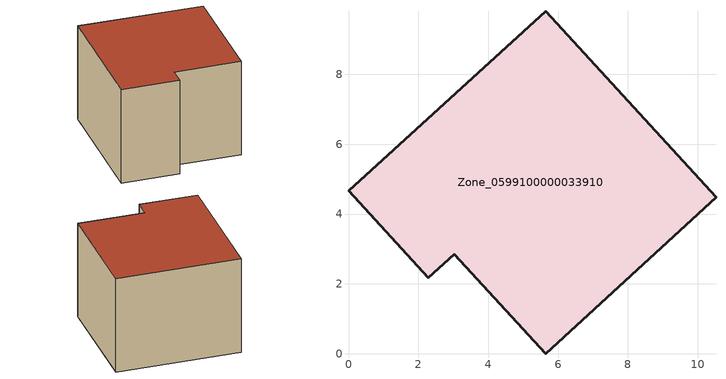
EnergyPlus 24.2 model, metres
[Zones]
Zone_0599100000033910
 floor ground (C_G): 0,4.67 5.64,9.8 10.52,4.48 5.65,0 3.03,2.85 2.29,2.17 z0
 wall outside (C_F): 5.64,9.8 0,4.67 2.29,2.17 3.03,2.85 5.65,0 10.52,4.48 5.64,9.8 z0:5.83
 roof outside (C_R): 10.52,4.48 5.64,9.8 0,4.67 2.29,2.17 3.03,2.85 5.65,0 z5.83
[BUILDING]
Pand.0599100000033910: North Axis=0; Terrain=City; Loads Convergence Tolerance Value=0.04; Temperature Convergence Tolerance Value=0.4; Solar Distribution=FullExterior; Maximum Number of Warmup Days=25; Minimum Number of Warmup Days=1
[Site:Location]
Rotterdam.The.Hague.AP_ZH_NLD Design_Conditions: Latitude=51.96; Longitude=4.45; Time Zone=1; Elevation=-4.5
[SITE:GROUNDTEMPERATURE:BUILDINGSURFACE]
18, 18, 18, 18, 18, 18, 18, 18, 18, 18, 18, 18
[MATERIAL] Thermal Absorptance=0.9; Solar Absorptance=0.7; Visible Absorptance=0.7
Name | Roughness | Thickness | Conductivity | Density | Specific Heat
G.TI.1975-1991 | MediumSmooth | 0.15 | 0.288461 | 540 | 1210
F.TI.1975-1991 | Rough | 0.3 | 0.230769 | 1920 | 840
R.TI.1975-1991 | MediumRough | 0.2 | 0.153846 | 1500 | 1000
[CONSTRUCTION]
C_G: G.TI.1975-1991
C_F: F.TI.1975-1991
C_R: R.TI.1975-1991
[ZONE]
Zone_0599100000033910: Type=1; Multiplier=1; Ceiling Height=Autocalculate; Volume=Autocalculate; Floor Area=autocalculate; Part of Total Floor Area=Yes
[ZONEINFILTRATION:DESIGNFLOWRATE]
Infil_Zone_0599100000033910: Zone or ZoneList or Space or SpaceList=Zone_0599100000033910; Schedule=AlwaysOn; Design Flow Rate Calculation Method=Flow/Area; Flow Rate per Floor Area=0.003; Constant Term Coefficient=1; Temperature Term Coefficient=0; Velocity Term Coefficient=0; Velocity Squared Term Coefficient=0
[HVACTEMPLATE:ZONE:IDEALLOADSAIRSYSTEM]
Zone_0599100000033910: Maximum Heating Supply Air Temperature=50; Minimum Cooling Supply Air Temperature=13; Maximum Heating Supply Air Humidity Ratio=0.0156; Minimum Cooling Supply Air Humidity Ratio=0.0077; Heating Limit=NoLimit; Cooling Limit=NoLimit; Dehumidification Control Type=ConstantSensibleHeatRatio; Cooling Sensible Heat Ratio=0.7; Dehumidification Setpoint=60; Humidification Control Type=None; Humidification Setpoint=30; Outdoor Air Method=None; Outdoor Air Flow Rate per Person=0.00944; Outdoor Air Flow Rate per Zone Floor Area=0; Outdoor Air Flow Rate per Zone=0; Demand Controlled Ventilation Type=None; Outdoor Air Economizer Type=NoEconomizer; Heat Recovery Type=None; Sensible Heat Recovery Effectiveness=0.7; Latent Heat Recovery Effectiveness=0.65
[ZONECONTROL:THERMOSTAT]
ThermostatControl_Zone_0599100000033910: Zone or ZoneList=Zone_0599100000033910; Control Type Schedule=DualSetpointControlType; Control 1=Thermostat_Zone_0599100000033910; Temperature Difference Between Cutout And Setpoint=0
[THERMOSTATSETPOINT:DUALSETPOINT]
Thermostat_Zone_0599100000033910: Heating Setpoint Temperature Schedule=HeatingSetpoint_Zone_0599100000033910; Cooling Setpoint Temperature Schedule=CoolingSetpoint_Zone_0599100000033910
[SCHEDULE:COMPACT]
HeatingSetpoint_Zone_0599100000033910: Through: 12/31, For: AllDays, Until: 24:00, 21
CoolingSetpoint_Zone_0599100000033910: Through: 12/31, For: AllDays, Until: 24:00, 24
DualSetpointControlType: Through: 12/31, For: AllDays, Until: 24:00, 4
AlwaysOn: Through: 12/31, For: AllDays, Until: 24:00, 1
